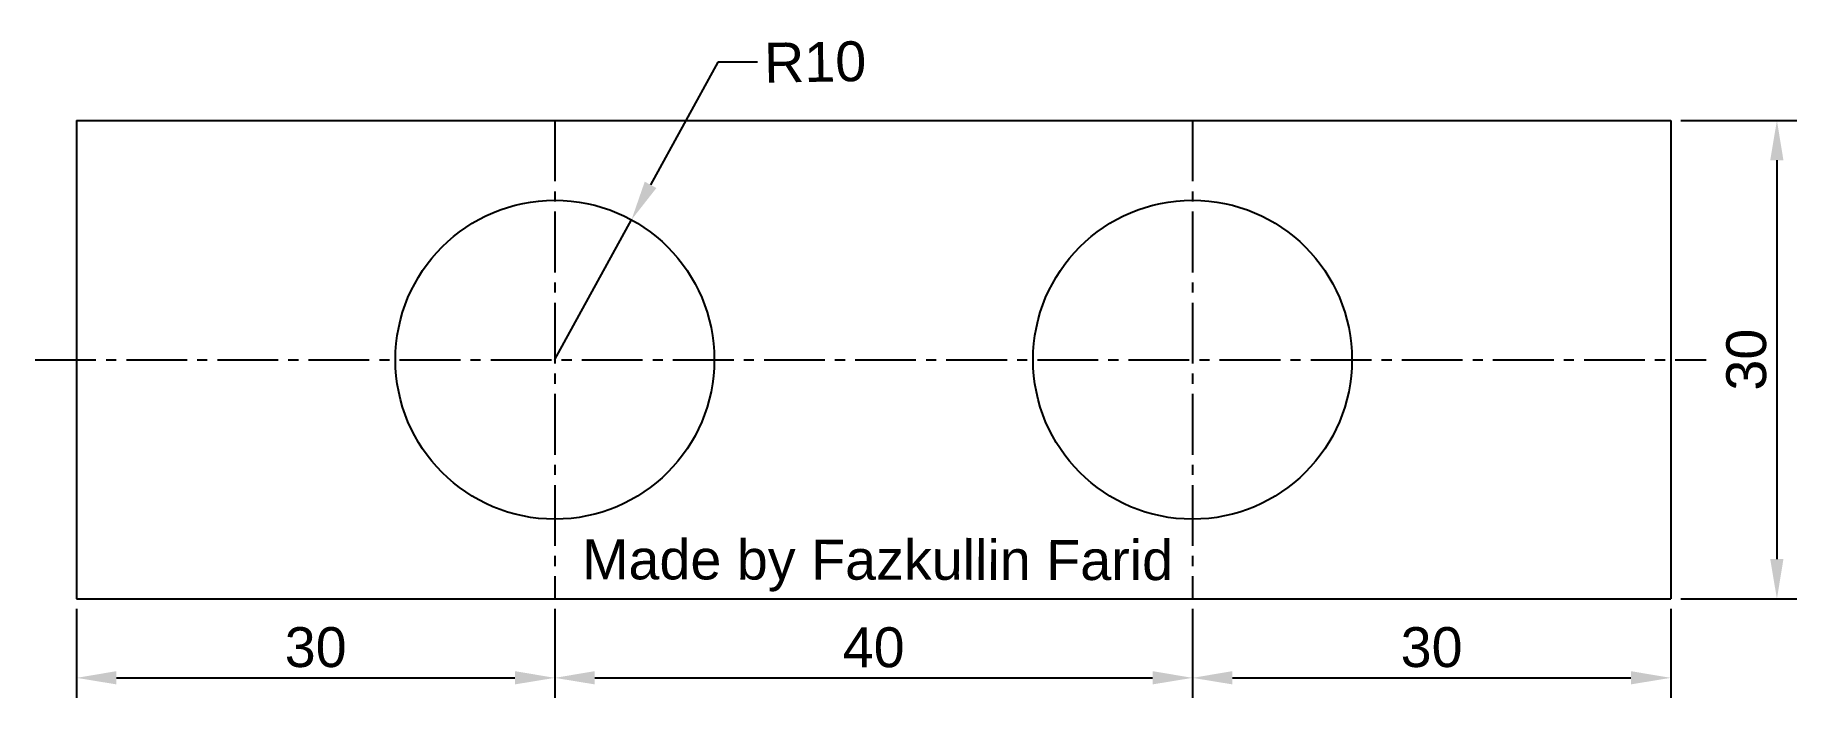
# Model space of a CAD drawing. Header units: millimetres. Extents: x 59 to 169, y 57 to 99.
import ezdxf

# ---------------------------------------------------------------- set-up
doc = ezdxf.new("R2010")
doc.units = ezdxf.units.MM
doc.header["$LTSCALE"] = 0.2
doc.linetypes.add('CENTER2', pattern=[28.575, 19.05, -3.175, 3.175, -3.175])
doc.styles.get("Standard").update_dxf_attribs({"font": 'Arial.ttf'})
doc.dimstyles.new('ISO-25', dxfattribs={"dimtxt": 2.5, "dimasz": 2.5, "dimexe": 1.25, "dimexo": 0.625, "dimtad": 1, "dimtxsty": 'Standard', "dimcen": 2.5, "dimadec": 0, "dimazin": 0, "dimtfac": 1, "dimtmove": 0, "dimatfit": 3, "dimfxl": 1, "dimarcsym": 0})

# ---------------------------------------------------------------- blocks, each defined once
blk = doc.blocks.new('*D11')
at = {"color": 0, "lineweight": -2, "transparency": 16777216}
for p, q in [((61.2, 62.76), (61.2, 57.19)), ((91.2, 62.76), (91.2, 57.19)), ((63.7, 58.44), (88.7, 58.44))]:
    blk.add_line(p, q, dxfattribs=at)
at = {"color": 0, "transparency": 16777216}
for points in [[(63.7, 58.86), (63.7, 58.03), (61.2, 58.44)], [(88.7, 58.86), (88.7, 58.03), (91.2, 58.44)]]:
    blk.add_solid(points, dxfattribs=at)
at = {"layer": 'Defpoints', "color": 0, "transparency": 16777216}
for p in [(61.2, 63.39), (91.2, 63.39), (91.2, 58.44)]:
    blk.add_point(p, dxfattribs=at)
at = {"color": 0, "transparency": 16777216, "insert": (76.2, 60.35), "char_height": 2.5, "attachment_point": 5}
blk.add_mtext('30', dxfattribs=at)
blk = doc.blocks.new('*D12')
at = {"color": 0, "lineweight": -2, "transparency": 16777216}
for p, q in [((91.2, 62.76), (91.2, 57.19)), ((131.2, 62.76), (131.2, 57.19)), ((93.7, 58.44), (128.7, 58.44))]:
    blk.add_line(p, q, dxfattribs=at)
at = {"color": 0, "transparency": 16777216}
for points in [[(93.7, 58.86), (93.7, 58.03), (91.2, 58.44)], [(128.7, 58.86), (128.7, 58.03), (131.2, 58.44)]]:
    blk.add_solid(points, dxfattribs=at)
at = {"layer": 'Defpoints', "color": 0, "transparency": 16777216}
for p in [(91.2, 63.39), (131.2, 63.39), (131.2, 58.44)]:
    blk.add_point(p, dxfattribs=at)
at = {"color": 0, "transparency": 16777216, "insert": (111.2, 60.34), "char_height": 2.5, "attachment_point": 5}
blk.add_mtext('40', dxfattribs=at)
blk = doc.blocks.new('*D13')
at = {"color": 0, "lineweight": -2, "transparency": 16777216}
for p, q in [((131.2, 62.76), (131.2, 57.19)), ((161.2, 62.76), (161.2, 57.19)), ((133.7, 58.44), (158.7, 58.44))]:
    blk.add_line(p, q, dxfattribs=at)
at = {"color": 0, "transparency": 16777216}
for points in [[(133.7, 58.86), (133.7, 58.03), (131.2, 58.44)], [(158.7, 58.86), (158.7, 58.03), (161.2, 58.44)]]:
    blk.add_solid(points, dxfattribs=at)
at = {"layer": 'Defpoints', "color": 0, "transparency": 16777216}
for p in [(131.2, 63.39), (161.2, 63.39), (161.2, 58.44)]:
    blk.add_point(p, dxfattribs=at)
at = {"color": 0, "transparency": 16777216, "insert": (146.2, 60.35), "char_height": 2.5, "attachment_point": 5}
blk.add_mtext('30', dxfattribs=at)
blk = doc.blocks.new('*D14')
at = {"color": 0, "lineweight": -2, "transparency": 16777216}
for p, q in [((161.83, 93.39), (169.11, 93.39)), ((167.86, 90.89), (167.86, 65.89)), ((161.83, 63.39), (169.11, 63.39))]:
    blk.add_line(p, q, dxfattribs=at)
at = {"color": 0, "transparency": 16777216}
for points in [[(167.44, 90.89), (168.27, 90.89), (167.86, 93.39)], [(167.44, 65.89), (168.27, 65.89), (167.86, 63.39)]]:
    blk.add_solid(points, dxfattribs=at)
at = {"layer": 'Defpoints', "color": 0, "transparency": 16777216}
for p in [(161.2, 93.39), (161.2, 63.39), (167.86, 63.39)]:
    blk.add_point(p, dxfattribs=at)
at = {"color": 0, "transparency": 16777216, "insert": (165.95, 78.39), "char_height": 2.5, "attachment_point": 5, "rotation": 90}
blk.add_mtext('30', dxfattribs=at)
blk = doc.blocks.new('*D15')
at = {"color": 0, "lineweight": -2, "transparency": 16777216}
for p, q in [((101.42, 97.04), (97.21, 89.35)), ((103.92, 97.04), (101.42, 97.04)), ((91.2, 78.39), (96.01, 87.16))]:
    blk.add_line(p, q, dxfattribs=at)
at = {"color": 0, "transparency": 16777216}
blk.add_solid([(96.84, 89.55), (97.57, 89.15), (96.01, 87.16)], dxfattribs=at)
at = {"layer": 'Defpoints', "color": 0, "transparency": 16777216}
for p in [(96.01, 87.16), (91.2, 78.39)]:
    blk.add_point(p, dxfattribs=at)
at = {"color": 0, "transparency": 16777216, "insert": (107.53, 97.04), "char_height": 2.5, "attachment_point": 5, "rotation": 1}
blk.add_mtext('R10', dxfattribs=at)

msp = doc.modelspace()

# ---------------------------------------------------------------- linework, layer by layer
for p, q in [((61.202, 93.387), (61.202, 63.387)), ((61.202, 93.387), (161.202, 93.387)), ((161.202, 93.387), (161.202, 63.387)), ((61.202, 63.387), (161.202, 63.387))]:
    msp.add_line(p, q)
at = {"linetype": 'CENTER2'}
for p, q in [((91.202, 93.387), (91.202, 63.387)), ((131.202, 93.387), (131.202, 63.387)), ((58.607, 78.387), (163.426, 78.387))]:
    msp.add_line(p, q, dxfattribs=at)
for centre in [(91.202, 78.387), (131.202, 78.387)]:
    msp.add_circle(centre, 10)

# ---------------------------------------------------------------- texts
msp.add_text('Made by Fazkullin Farid', height=2.5, rotation=359.91735).set_placement((92.911, 64.621))

# ---------------------------------------------------------------- dimensions: what is measured, and where the dimension line sits
dim = msp.add_radius_dim(center=(91.202, 78.387), mpoint=(96.007, 87.157), dimstyle='ISO-25')
dim.commit()
dim.dimension.update_dxf_attribs({"geometry": '*D15', "text_midpoint": (107.527, 97.038), "dimtype": 164, "text_rotation": 1})
dim = msp.add_linear_dim(base=(167.855, 63.387), p1=(161.202, 93.387), p2=(161.202, 63.387), angle=90, dimstyle='ISO-25')
dim.commit()
dim.dimension.update_dxf_attribs({"geometry": '*D14', "text_midpoint": (165.953, 78.387)})
for base, p1, p2, picture, middle in [((91.202, 58.443), (61.202, 63.387), (91.202, 63.387), '*D11', (76.202, 60.345)), ((131.202, 58.443), (91.202, 63.387), (131.202, 63.387), '*D12', (111.202, 60.344)), ((161.202, 58.443), (131.202, 63.387), (161.202, 63.387), '*D13', (146.202, 60.345))]:
    dim = msp.add_linear_dim(base=base, p1=p1, p2=p2, dimstyle='ISO-25')
    dim.commit()
    dim.dimension.update_dxf_attribs({"geometry": picture, "text_midpoint": middle})

doc.saveas('drawing.dxf')
